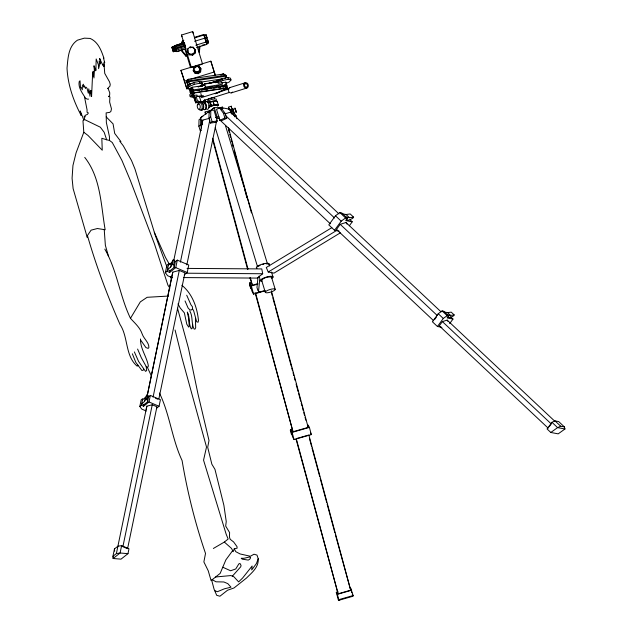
<?xml version="1.0" encoding="UTF-8"?>
<svg xmlns="http://www.w3.org/2000/svg" width="632" height="632" viewBox="0 0 632 632"><rect width="100%" height="100%" fill="white"/><g stroke="black" fill="none" stroke-linecap="round" stroke-linejoin="round"><path stroke-width="0.95" d="M192.657 324.382L192.136 328.49L191.259 328.838C188.281 323.861 190.248 317.288 187.309 312.058L188.605 318.149L189.237 326.144L188.707 327.139L186.796 324.224L184.362 312.872L180.183 307.934L177.987 303.889M233.058 109.62L233.887 112.299M201.474 130.081L200.328 130.99L198.867 126.203L199.025 119.788L200.747 118.429L200.589 124.844L201.561 128.035M208.955 118.247L209.105 111.832L210.827 110.474L213.94 110.087L217.266 121.036L215.544 122.395L210.409 123.035L208.955 118.247L210.677 116.888L210.827 110.474M140.517 338.957C140.114 348.469 146.743 356.661 148.362 365.817L148.038 366.995L147.343 367.287L146.19 366.497L141.284 357.649L137.602 349.062M84.743 157.4C100.915 177.932 100.867 205.195 105.157 229.748L97.383 228.523L91.095 230.159L87.429 235.531L87.232 237.411L73.115 188.597L72.08 178.248L72.949 165.481L76.061 152.897L83.803 132.278L82.958 120.696L84.609 119.582L100.338 127.206L104.193 132.341L106.65 139.775L109.526 140.454L112.291 142.54L121.952 160.489L130.429 180.634L154.477 244.007L167.946 285.237L169.921 288.153M195.904 101.207L195.738 102.882L200.107 101.349M257.967 277.59L256.963 287.41L257.935 290.688M181.866 285.253C192.468 293.92 197.176 307.373 198.488 320.653L198.053 322.225L196.702 321.807L193.661 310.802L192.555 308.882L192.373 306.694L190.911 304.75L186.701 295.207M181.463 43.782L181.661 41.973L183.841 40.227M187.514 51.698L187.83 48.806L190.153 46.942L193.115 47.187L194.988 49.407L194.996 53.254L192.673 55.126L189.711 54.873L187.514 51.698L189.711 54.873M187.838 52.654L188.052 50.726M194.996 53.254L194.988 49.407M193.274 70.729L193.597 67.837L195.92 65.973L198.883 66.218L200.755 68.438L200.597 71.803L198.274 73.675L195.312 73.423L193.274 70.729L195.312 73.423M193.439 71.203L193.597 67.837M198.432 67.126L198.266 66.644L199.838 68.793L199.601 70.958L197.856 72.356L195.636 72.174L194.064 70.026L194.308 67.861L196.046 66.463L199.041 66.7L200.913 68.92M199.254 46.183L198.756 50.702L199.325 52.377L200.028 46.057M199.601 70.958L199.673 68.311M200.597 71.803L200.755 68.438M177.497 308.179L188.455 348.208L197.808 393.175L209.002 440.52L207.691 447.266L211.862 464.212L214.959 469.339L223.902 505.371L226.248 521.566L225.679 526.053L229.606 532.594L229.448 537.113L230.198 539.309L233.603 541.932L237.008 546.625L237.118 548.165L234.251 548.821L235.807 551.697L240.136 553.964L250.398 556.255L253.993 554.217L256.995 555.094L258.212 558.728C258.875 567.267 251.852 572.632 246.543 577.996L234.006 587.965L227.544 590.233L219.936 596.221L216.697 595.328L214.09 589.253L211.657 580.144M137.895 365.138L137.752 365.952L136.994 366.031C125.033 355.769 128.312 336.872 120.056 324.548C107.329 295.555 96.167 265.977 87.429 235.531M172.639 277.867L167.591 275.71L165.347 272.7L166.895 265.227L168.665 263.828L170.379 264.555M165.347 272.7L167.117 271.31L168.665 263.828M139.814 406.455L141.173 399.874L142.737 398.65L141.37 405.231L139.814 406.455L141.789 409.102L146.229 410.998M170.569 267.162L171.485 262.746L173.302 259.752L174.582 260.297L175.088 263.023L174.171 267.447L170.032 270.709L167.464 269.611L170.569 267.162L172.386 264.168L173.302 259.752M167.117 271.31L169.684 272.4L170.071 270.536M144.412 401.581L145.218 397.694L146.814 395.055L147.943 395.537L148.386 397.939L147.58 401.834L143.946 404.701L141.679 403.737L144.412 401.581L146.008 398.95L146.814 395.055M141.37 405.231L143.63 406.194L144.025 404.314M173.816 260.226L202.817 120.064L209.279 118.382M112.93 556.31L114.455 548.939L117.907 546.214L121.613 545.637L128.983 548.789L127.972 553.664L121.012 559.154L113.128 558.498L112.93 556.31L116.383 553.585L120.088 553.008L127.972 553.664M174.171 267.447L173.666 264.721L174.582 260.297M113.507 556.65L113.128 558.498L120.088 553.008L121.613 545.637M147.303 395.308L172.789 272.131L179.291 270.441L184.939 272.85L158.916 398.642M147.161 395.995L172.789 272.131M147.58 401.834L147.138 399.432L147.943 395.537M116.383 553.585L146.853 406.163L152.249 404.757L156.934 406.763L127.569 548.702M169.684 272.4L175.759 267.613L177.308 260.131L188.763 265.021L187.214 272.503L184.283 274.817M143.63 406.194L148.986 401.976L150.345 395.395L160.425 399.701L159.059 406.281L156.775 408.082M180.404 262.169L209.808 120.072M153.07 397.188L179.291 270.441M152.249 404.757L122.885 546.704L126.787 548.371M186.827 264.911L216.626 120.878M201.845 124.733L202.817 120.064M146.142 409.576L146.853 406.163M228.618 107.693L229.321 109.802M223.562 73.984L220.813 74.837L223.562 73.984L226.138 75.698L223.562 73.984L188.684 79.237L188.431 81.82L190.05 83.756L191.994 83.464M271.428 277.78L271.381 277.069C268.087 276.532 263.773 277.614 261.624 280.229L261.814 280.537M258.212 558.728L256.466 563.483L251.694 569.946L252.144 565.988L242.554 578.09L238.635 581.882L233.872 576.755L230.885 575.562L215.623 576.992M234.251 548.821L233.2 551.673L232.379 550.993M337.986 591.56L336.295 592.342L337.362 594.317L338.799 599.657L338.468 600.4L352.814 596.284L353.154 595.542L350.642 588.226L351.85 592.705M224.929 78.502L226.256 76.124L188.431 81.82L186.89 82.555L187.143 79.98L188.684 79.237M225.537 78.186L226.414 76.598L225.98 75.216L188.154 80.92L186.614 81.654L188.099 86.11M215.109 93.844L225.774 88.749L226.928 85.889L193.518 90.921L191.986 91.656L192.531 93.465L194.071 92.73L227.473 87.698L227.638 88.172L216.981 93.275M225.774 88.749L226.928 85.889L227.638 88.172L226.027 87.35M140.462 339.795L145.937 347.584L148.149 348.382L148.86 347.655C149.294 342.71 143.669 338.649 142.16 333.957C139.988 327.439 134.814 323.181 130.469 318.331L140.304 301.906L147.13 297.301L168.452 296.053M108.68 96.712L109.66 95.187L109.755 92.778L107.985 88.314M194.206 96.269L192.286 96.593L191.938 95.574L192.902 94.089M349.322 225.798L352.222 221.816L345.767 220.615L347.466 218.301L341.722 212.905L339.842 212.557L335.466 215.773L328.806 224.889L334.541 230.277L339.147 231.13M334.541 230.277L341.201 221.161L345.586 217.953L347.466 218.301M441.065 311.845L345.981 222.496L340.214 224.321L336.485 229.424L433.71 320.787M342.765 213.885L346.06 214.501L350.199 213.956L353.596 217.139L352.751 218.301L348.856 220.213L346.225 219.723M449.66 323.608L452.986 319.057L447.306 317.999L448.799 315.961L443.743 311.213L442.092 310.905L438.237 313.733L432.383 321.751L437.431 326.499L441.887 327.329M434.777 319.326L436.372 317.138M437.431 326.499L443.285 318.473L447.14 315.652L448.799 315.961M554.62 421.062L447.172 320.092L442.384 321.601L439.287 325.836L548.173 428.148M444.667 312.074L447.567 312.619L451.209 312.137L454.195 314.941L453.444 315.961L450.024 317.643L447.124 317.098M551.933 422.302L547.067 428.954L550.812 432.478L558.206 433.852L564.976 428.986L564.36 426.9L558.704 421.584L555.046 420.904L551.933 422.302L557.59 427.611L564.976 428.986M549.208 426.742L551.27 423.922L442.384 321.601M198.148 87.074L200.7 85.984L202.422 83.961L201.877 82.152L199.222 81.473L193.748 82.531L188.652 84.712L186.93 86.734L187.475 88.543L190.129 89.223L191.954 88.875M187.475 88.543L189.205 86.513L194.3 84.333L199.775 83.274L202.422 83.961M190.256 96.68L191.978 94.658L191.433 92.849L189.703 94.879L190.256 96.68L192.902 97.368L194.727 97.012M215.496 82.745L217.218 80.722L222.314 78.542L227.789 77.483L230.443 78.163L230.996 79.972L229.266 82.002L225.869 83.456M232.379 576.163L240.752 566.762L241.045 565.356L239.963 563.467L238.864 563.863L235.768 568.95L230.593 570.759L222.764 567.22M192.555 308.882L191.401 309.949L189.948 309.98L188.06 307.926L185.034 300.927M201.592 86.205L204.413 83.898L218.577 81.496M201.774 86.394L204.602 84.088L217.005 81.986M191.938 95.574L193.005 94.697M192.286 96.593L193.89 95.282M201.971 89.973L205.503 87.09L222.496 84.206L221.674 81.812M189.387 53.918L192.349 54.162L194.672 52.298M195.051 67.877L196.212 66.937L196.046 66.463M194.064 70.026L195.47 71.693L197.69 71.882L199.435 70.476M200.431 71.329L198.108 73.194L195.146 72.949M199.925 71.914L198.179 73.32L195.96 73.13M207.888 102.518L209.318 101.373L210.18 101.942M208.916 105.876L210.922 104.659L211.199 105.299L209.856 106.381A5.096 1.319 -16.9 0 1 216.27 104.406A5.096 1.319 -16.9 0 1 217.708 105.765M213.355 548.481L224.336 542.066L228.144 539.033L226.161 534.19L203.551 460.175L206.514 447.022L182.048 358.154L175.08 330.023M202.619 124.583L200.542 117.742L214.28 107.63L221.208 107.622L230.088 109.273L231.383 113.555M208.205 112.425L209.721 111.224M212.004 109.431L214.28 107.63L217.195 117.212L218.933 116.422M198.867 126.203L200.589 124.844M210.409 123.035L212.131 121.676L217.266 121.036M168.381 265.187L171.485 262.746M175.032 261.932L177.308 260.131M187.056 268.403L261.774 268.924L262.699 273.743L257.185 278.088L183.454 277.574M142.484 399.843L145.218 397.694M148.054 397.204L150.345 395.395M550.812 432.478L557.59 427.611L560.695 426.213L564.36 426.9M258.298 266.349L260.084 265.329M200.542 117.742L202.848 116.233M107.709 88.488L109.968 86.118L110.221 84.317L109.51 81.844L104.746 73.399L103.988 63.958M331.816 227.67L266.277 267.478L268.237 271.997L274.004 273.127L340.387 232.813M268.237 271.997L337.14 230.159M190.05 83.756L188.518 84.491L186.89 82.555M204.8 85.352L192.397 87.224L190.856 87.959L191.678 90.668L193.218 89.934L226.627 84.893L226.785 85.375L223.238 87.074M198.235 101.918L196.536 102.179L195.193 101.073L195.738 102.882L191.986 91.656L193.605 93.591L195.146 92.857L225.608 88.267M219.32 87.595L224.644 85.044M340.158 599.618L338.468 600.4L336.295 592.342M219.581 107.969L216.539 109.336L219.865 120.285L221.69 120.625L226.722 118.358L225.268 113.57L221.413 108.309L219.581 107.969L223.436 113.231L224.897 118.018L226.722 118.358M219.865 120.285L224.897 118.018M230.996 79.972L228.342 79.292L222.867 80.343L217.771 82.523L217.218 80.722M201.134 109.676A3.926 2.062 82.6 0 0 203.725 106.65A3.926 2.062 82.6 0 0 201.016 102.218L205.274 101.239L204.752 99.532M225.008 113.871L230.625 112.093L338.957 213.893M229.732 87.635L245.066 82.824M201.252 97.644L229.147 88.883M203.362 100.622L229.392 92.446M231.596 92.817L246.93 87.998M208.449 83.598L221.271 79.632M191.346 67.553L181.463 35.037L192.673 31.6L193.25 33.275M194.451 37.359L203.796 34.499L204.302 36.087M194.577 37.881L203.923 35.021L203.796 34.499M206.719 36.988L206.032 34.8L204.168 35.376L206.632 43.497L208.505 42.929L208.276 42.099L206.403 42.668L206.632 43.497M204.27 35.803L206.174 35.25M204.389 36.206L206.261 35.629L206.032 34.8M184.26 42.455L174.993 45.654L184.339 42.794M173.144 47.732L172.812 46.618L183.999 43.087L184.876 45.978L175.53 48.846L175.293 48.103M172.844 46.76L184.03 43.245M172.52 49.241L171.92 47.226L173.784 46.65M171.975 47.463L173.84 46.887M173.097 47.613L184.307 44.153M194.577 41.293L204.855 38.149L203.923 35.021M205.029 38.362L206.901 37.786M205.076 38.481L206.941 37.904L206.135 35.226M172.402 48.885L174.266 48.309M184.655 45.283L173.429 48.672L173.018 47.266M175.34 48.206L173.476 48.775M175.506 48.751L173.634 49.328L184.876 45.978M205.763 40.511L207.636 39.942M175.491 48.862L176.091 50.884L173.286 51.737L172.947 50.655L175.743 49.794L174.685 46.104M175.838 48.467L176.352 50.126L185.697 47.258M173.286 51.737L176.036 50.647M206.016 41.546L207.881 40.977L206.656 36.751M195.778 45.196L206.056 42.044L206.814 44.43L196.536 47.582M186.179 48.782L176.834 51.642L184.228 49.02M206.498 43.047L208.363 42.478L207.596 39.824L205.724 40.393L206.53 43.071L208.402 42.502M202.019 45.338L204.823 44.485M188.715 88.267L186.851 88.843L180.942 70.342L210.843 61.178L215.378 75.169M192.278 67.261L201.624 64.401M184.236 81.18L188.905 79.743M190.777 79.174L214.137 72.016L215.299 75.421M202.69 85.841L202.524 85.367L204.397 84.791M208.125 83.645L221.2 79.648M261.261 291.51L258.425 292.324L259.831 278.586L259.096 276.121M205.21 113.452L205.123 112.006L209.658 110.711M219.644 107.843L222.361 107.069L222.898 108.546M232.426 111.682L231.344 106.231L228.508 107.053L229.203 109.336M229.432 110.102L232.276 109.289M264.8 290.91L253.566 294.133L251.907 291.06L249.695 282.883L251.489 282.37M249.909 277.835L252.373 285.245L257.817 283.689M249.695 282.883L251.362 285.956L257.911 284.076M265.116 290.451L255.636 293.169L292.995 431.743L308.171 427.39L271.325 290.72M308.116 425.02L309.404 427.406L311.347 434.603L294.046 439.556L292.584 436.854L290.641 429.657L292.482 429.136M290.641 429.657L292.11 432.367L309.404 427.406M338.104 593.803L350.689 590.193L308.851 435.014L296.258 438.616L338.104 593.803L296.092 439.264M337.362 594.317L351.716 590.209M338.799 599.657L353.154 595.542M262.564 264.429L263.852 264.105M205.274 101.239L199.649 102.052L197.326 100.306L195.707 94.998M291.431 434.374L290.278 430.123L291.937 429.752M199.649 102.052L201.039 101.784L199.475 96.664L197.263 96.325L196.813 94.84M200.707 82.152L222.022 78.937M202.524 85.367L202.951 85.296L201.371 85.913M218.166 83.337L225.806 82.184L225.964 82.666M210.203 86.718L212.107 86.434M216.863 85.715L218.767 85.423M197.453 90.621L199.357 90.337M201.26 90.052L207.92 89.041M209.824 88.757L211.728 88.472M213.632 88.18L216.492 87.753M218.395 87.469L220.299 87.177M222.203 86.892L225.055 86.466M346.162 217.076L349.457 217.692L353.596 217.139M447.654 314.878L450.545 315.423L454.195 314.941M350.886 596.537L352.814 596.284L352.332 594.499M197.263 96.325L201.497 95.772L203.717 96.119L199.475 96.664M215.417 117.434L217.195 117.212M88.543 99.113L87.184 99.129L85.51 98.181C82.539 93.196 77.989 87.824 79.182 81.662L80.027 80.778L80.517 87.966L81.267 87.524L82.302 89.791L82.365 85.802L83.337 84.174L83.906 87.2L84.491 85.81L85.494 88.496L86.063 87.192L87.034 88.314L88.314 93.212L88.788 88.867L90.005 96.246L90.281 90.787L90.605 93.678L91.047 90.684L91.577 96.538L92.667 72.672L93.236 76.377L93.125 71.25L93.955 77.981L94.389 70.974L93.986 65.752L95.163 70.816L95.424 68.106L95.874 70.452L96.183 58.974L98.387 64.717L98.608 68.651L99.406 65.546L99.2 60.988L100.314 64.006L100.449 61.739L99.659 58.468L102.811 65.309L103.142 64.219L103.846 66.534L104.083 62.149L104.762 62.852L103.482 57.939L103.948 58.31C101.373 50.576 98.165 41.87 90.1 38.434L84.34 38.149L77.428 40.187C68.224 46.373 68.003 58.191 67.024 68.114C67.79 84.83 73.478 100.867 81.228 115.577L80.225 110.979L83.708 119.772M228.357 109.273L230.088 109.273M186.013 273.206L262.699 273.743M266.104 263.82L266.909 263.884M191.796 47.542L193.281 47.669L195.154 49.889L194.83 52.78L192.507 54.644L189.545 54.399L187.672 52.179L187.83 48.806M181.447 49.896L185.539 54.747L188.32 54.984M223.436 113.231L225.268 113.57M235.981 115.561L232.126 110.3L230.293 109.96L234.148 115.222L235.981 115.561L236.953 118.753M106.65 139.775L101.831 138.274L102.25 150.211L88.014 135.461L83.803 132.278M172.386 264.168L173.666 264.721M175.759 267.613L187.214 272.503M155.496 398.223L157.913 399.258M146.008 398.95L147.138 399.432M148.986 401.976L159.059 406.281M214.659 590.564L217.345 591.726L224.4 588.811L230.988 587.199L227.804 583.628L223.862 581.977L216.033 581.803L212.226 579.694M225.174 84.554L226.785 85.375L225.806 82.184M234.18 113.555L232.758 108.364L232.995 109.818M108.925 96.325L109.921 97.036L109.644 102.068L111.469 108.886L110.877 111.43L109.668 112.385L106.136 112.899L106.366 122.569L109.415 136.488L109.526 140.454M224.336 542.066L231.47 548.355L232.679 550.591L225.893 559.833L220.157 573.39L211.088 580.595L208.236 570.791L203.875 561.927L205.518 553.427C195.162 523.225 187.38 492.02 182.087 460.546C171.912 438.948 169.874 414.442 159.43 393.025M346.06 214.501L349.457 217.692M350.073 219.794L352.222 221.816M447.567 312.619L450.545 315.423M339.842 212.557L345.586 217.953M450.458 316.679L452.986 319.057M442.092 310.905L447.14 315.652M555.046 420.904L560.695 426.213M335.466 215.773L341.201 221.161M438.237 313.733L443.285 318.473M225.506 115.514L334.557 217.985M340.214 224.321L437.439 315.684M219.833 119.962L330.323 223.783M106.231 116.92L113.065 123.864L114.7 133.407L120.917 141.608L119.843 141.315L123.335 145.881L131.519 160.56L134.995 169.068L155.251 235.286L167.077 267.336M195.312 50.363L193.115 47.187M198.898 67.679L199.838 68.793M181.439 50.876L186.116 56.422L185.539 54.747M191.938 89.246L190.856 87.959L193.139 94.942M447.172 320.092L448.017 321.451M345.981 222.496L347 224.131M230.625 112.093L232.023 114.329M169.423 264.35L165.537 257.524L154.303 232.236M307.35 425.873L308.171 427.39M310.486 433.015L311.347 434.603M292.995 431.743L255.075 292.6M350.689 590.193L335.379 534.672M104.817 249.103C117.204 270.709 119.709 296.029 130.469 318.331M147.343 367.287L151.506 376.159M134.363 351.906L138.606 361.48L145.518 371.355L146.648 370.581L146.19 366.497M132.365 353.817L135.762 362.302L141.939 370.534L143.496 370.076L143.488 369.017M235.933 111.635L235.491 110.553M236.068 112.354C237.166 114.084 233.745 103.901 235.302 109.865M189.766 310.936C193.092 316.482 191.117 323.458 194.087 329.027L195.027 329.09L195.683 327.645L195.43 318.346M170.458 276.5L171.47 279.241M205.123 112.006L205.921 114.226M226.256 76.124L226.414 76.598M198.883 66.218L199.041 66.7M204.413 83.898L205.503 87.09M190.153 46.942L190.477 47.898M192.349 54.162L192.673 55.126M195.92 65.973L196.078 66.447M197.69 71.882L197.856 72.356M198.021 72.838L198.274 73.675M195.47 71.693L195.636 72.174M181.463 35.037L182.032 36.711M193.084 91.561L192.499 89.847L193.068 91.608M194.814 96.941L195.691 99.516M193.605 93.591L196.536 102.179M193.724 96.656L194.893 100.077L194.071 97.368M190.042 88.962L191.559 93.425M189.039 88.757L190.524 93.212L190.248 92.311M180.942 70.342L183.556 78.005M210.417 102.803C209.832 101.104 211.499 106.516 210.954 104.517M235.886 111.84L235.436 110.087M207.81 40.74L208.505 42.929M176.352 50.126L176.834 51.642M174.89 46.697L174.716 46.183M175.546 49.091L175.656 49.43M175.743 49.794L176.091 50.884M172.812 46.618L173.089 47.503M173.358 48.443L173.634 49.328M171.92 47.226L172.947 50.655M172.465 49.012L172.354 48.672M172.741 49.952L172.852 50.291M205.029 38.125L205.518 39.713M204.855 38.149L206.056 42.044M213.411 102.653C211.649 96.585 215.378 109.091 213.608 103.024M200.818 93.552L201.497 95.772M199.641 101.515L200.083 102.969M227.789 77.483L228.342 79.292M234.148 115.222L234.638 116.817M222.314 78.542L222.867 80.343M210.843 61.178L214.137 72.016M268.956 263.67L269.651 265.954M271.499 272.029L273.04 277.1M221.208 107.622L221.721 109.336M225.537 125.855L267.518 264.026M271.515 277.179L275.228 289.401A5.182 1.343 -16.9 0 1 267.842 292.727A5.182 1.343 -16.9 0 1 267.692 290.349A5.182 1.343 -16.9 0 1 275.228 289.401M217.274 101.547L218.293 104.912M192.673 31.6L202.556 64.116M209.903 101.294L210.922 104.659M209.318 101.373L210.338 104.73M215.307 127.767L257.572 266.87M261.569 280.031L265.282 292.253M208.9 111.153L209.421 112.859M210.677 116.888L212.131 121.676M199.222 81.473L199.775 83.274M184.639 43.584L185.468 46.294M182.411 40.827L183.256 43.616M184.947 49.193L190.595 67.774M193.748 82.531L194.3 84.333M192.397 87.224L193.218 89.934M193.518 90.921L194.071 92.73M193.353 94.524L193.669 95.55M188.652 84.712L189.205 86.513M183.833 78.905L186.851 88.843M235.665 110.237L235.222 108.949L235.349 109.731M205.756 40.78L206.814 44.43M176.162 49.32L176.755 51.311M173.302 48.206L173.603 49.185M172.686 49.723L173.231 51.5M108.467 256.229L105.362 245.327L104.256 229.953M228.436 127.585L251.457 212.952M228.531 129.655L229.298 132.499M229.811 134.395L230.577 137.247M231.083 139.143L231.857 141.987M232.363 143.883L233.129 146.727M234.156 150.527L236.202 158.111M236.716 160.007L238.762 167.599M239.267 169.495L241.313 177.086M241.827 178.982L242.593 181.826M243.107 183.722L243.873 186.566M244.9 190.366L246.946 197.95M271.523 293.003L272.289 295.847M272.803 297.743L274.849 305.335M275.362 307.239L280.482 326.223M280.995 328.119L283.041 335.711M283.555 337.607L291.226 366.078M291.739 367.982L292.505 370.826M293.019 372.722L293.785 375.574M294.299 377.47L295.065 380.322M296.092 384.114L298.138 391.706M298.652 393.61L300.698 401.202M301.211 403.098L301.978 405.942M302.491 407.845L303.257 410.689M303.771 412.585L304.537 415.437M305.051 417.333L305.817 420.177M309.451 438.513L311.505 446.129M312.018 448.033L319.721 476.599M320.234 478.503L326.649 502.298M327.163 504.202L334.865 532.768M292.11 432.367L294.046 439.556M212.731 138.218L248.028 269.121M250.327 277.661L252.373 285.245M212.818 140.288L247.602 269.295M251.362 285.956L253.566 294.133M235.768 110.608L235.989 111.524M84.459 96.641L87.066 109.865L87.05 112.283L88.377 112.954L87.485 114.337L85.107 115.403L85.217 116.975L84.19 116.201L84.609 119.582M114.455 548.939L114.653 551.128M231.344 106.231L231.446 107.835M222.361 107.069L222.456 108.507M232.56 92.059A2.749 2.315 72.6 0 1 228.642 91.379A2.749 2.315 72.6 0 1 230.325 87.508M257.003 268.229A6.66 1.722 -16.9 0 1 262.201 264.152A6.66 1.722 -16.9 0 1 268.782 264.642M261.901 281.343A6.66 1.722 -16.9 0 1 261.98 278.894A6.66 1.722 -16.9 0 1 270.591 276.279A6.66 1.722 -16.9 0 1 272.013 278.27M203.378 101.91A3.926 2.062 82.6 0 1 206 105.331A3.926 2.062 82.6 0 1 204.586 109.66M202.777 108.451A2.97 1.556 82.6 0 1 202.453 108.83M204.349 103.079A2.97 1.556 82.6 0 1 204.736 103.466M205.076 104.019A2.97 1.556 82.6 0 1 205.337 104.691M216.91 118.808A5.182 1.343 -16.9 0 1 219.486 118.073M206.869 101.886A5.096 1.319 -16.9 0 1 212.155 99.358A5.096 1.319 -16.9 0 1 216.5 99.469M210.97 98.023A3.61 0.932 -16.9 0 1 214.398 98.26M207.707 100.188A3.61 0.932 -16.9 0 1 210.069 98.316M210.219 110.916A5.096 1.319 -16.9 0 1 210.97 110.41M208.6 107.582A5.096 1.319 -16.9 0 1 215.125 104.794A5.096 1.319 -16.9 0 1 217.621 106.026M210.843 106.603A3.61 0.932 -16.9 0 1 213.276 105.615M215.014 105.244A3.61 0.932 -16.9 0 1 216.31 105.236M213.023 101.594A3.61 0.932 -16.9 0 1 213.861 101.452M210.835 101.839A5.096 1.319 -16.9 0 1 217.076 101.373M198.029 104.722A3.974 2.086 82.6 0 1 200.779 102.826A3.974 2.086 82.6 0 1 202.05 108.483A3.974 2.086 82.6 0 1 199.08 109.383M205.313 102.25A3.974 2.086 82.6 0 1 208.908 104.975A3.974 2.086 82.6 0 1 206.356 109.044M203.046 102.1A3.974 2.086 82.6 0 1 206.198 105.331A3.974 2.086 82.6 0 1 204.207 109.676M205.195 104.106A2.82 1.477 82.6 0 1 205.447 104.746M199.91 102.945A3.974 2.086 82.6 0 1 203.496 105.678A3.974 2.086 82.6 0 1 200.952 109.747M213.513 101.31A5.096 1.319 -16.9 0 1 217.147 101.942M210.985 102.044A5.096 1.319 -16.9 0 1 212.241 101.634M213.237 101.713A3.855 0.995 -16.9 0 1 214.145 101.555M209.808 107.1A3.855 0.995 -16.9 0 1 210.156 106.753M210.717 106.374A3.855 0.995 -16.9 0 1 213.3 105.315M214.264 105.07A3.855 0.995 -16.9 0 1 217.108 105.252M250.517 557.716L249.806 559.17L248.273 560.086L242.285 559.17L241.211 558.285L244.047 558.277L249.703 556.942L250.517 557.716M190.351 84.696L188.518 84.491L190.358 84.712M249.474 283.752L250.778 288.587L249.474 283.752M243.802 84.159A2.749 2.315 72.6 0 0 246.338 88.124A2.749 2.315 72.6 0 0 247.847 83.945A2.749 2.315 72.6 0 0 243.802 84.159M244.616 84.625A1.738 1.462 72.6 0 0 246.211 87.121A1.738 1.462 72.6 0 0 247.167 84.483A1.738 1.462 72.6 0 0 244.616 84.625M197.421 104.73A2.82 1.477 82.6 0 0 198.788 109.241A2.82 1.477 82.6 0 0 200.036 105.449A2.82 1.477 82.6 0 0 197.421 104.73"/></g></svg>
